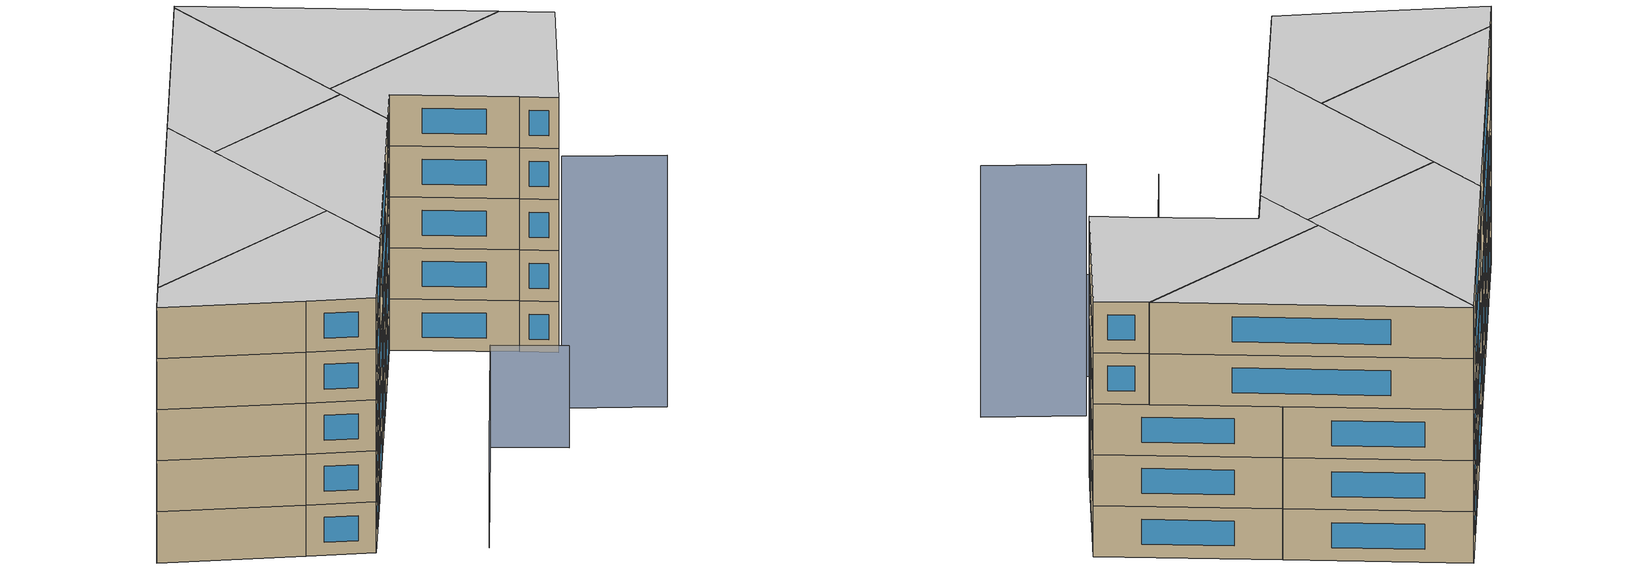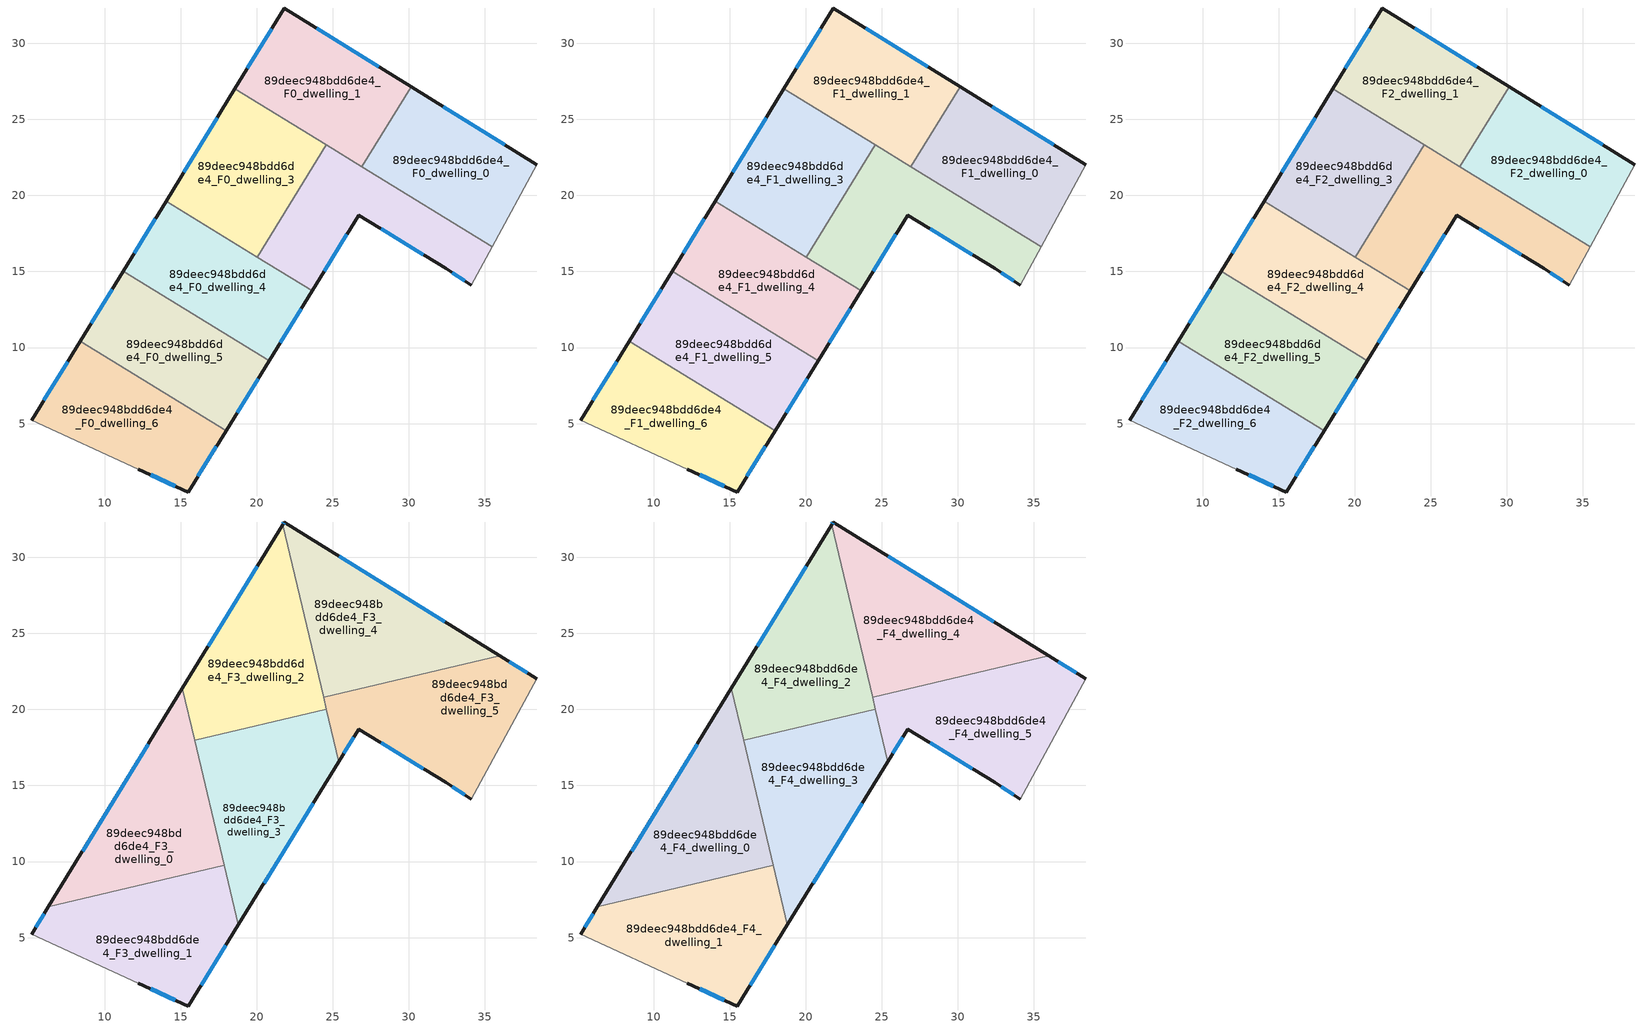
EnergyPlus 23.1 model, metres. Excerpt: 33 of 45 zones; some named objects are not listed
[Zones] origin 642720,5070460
89deec948bdd6de4_F0_dwelling_0
 floor ground (EU_floor_Construction): 38.43,22.01 35.49,16.62 26.92,21.88 30.15,27.15 z0
 wall outside (EU_wall_Construction): 38.43,22.01 30.15,27.15 z0:3
 wall to 89deec948bdd6de4_F0_dwelling_1 (EU_wall_Construction): 30.15,27.15 26.92,21.88 z0:3
 wall adiabatic (EU_wall_Construction): 35.49,16.62 38.43,22.01 z0:3
 wall to 89deec948bdd6de4_F0_dwelling_2 (EU_wall_Construction): 26.92,21.88 35.49,16.62 z0:3
 window (EU_Window_Construction): 36.31,23.32 32.27,25.84 z0.77:2.23
89deec948bdd6de4_F0_dwelling_1
 floor ground (EU_floor_Construction): 30.15,27.15 26.92,21.88 18.56,27 21.82,32.32 z0
 wall outside (EU_wall_Construction): 30.15,27.15 21.82,32.32 18.56,27 z0:3
 wall to 89deec948bdd6de4_F0_dwelling_3 (EU_wall_Construction): 18.56,27 24.57,23.32 z0:3
 wall to 89deec948bdd6de4_F0_dwelling_2 (EU_wall_Construction): 24.57,23.32 26.92,21.88 z0:3
 window (EU_Window_Construction): 28.02,28.47 23.95,31 / 20.98,30.96 19.39,28.36 z0.77:2.23
89deec948bdd6de4_F0_dwelling_2
 floor ground (EU_floor_Construction): 35.49,16.62 34.12,14.11 32.42,15.21 26.72,18.71 23.66,13.74 20.05,15.95 24.57,23.32 z0
 wall outside (EU_wall_Construction): 23.66,13.74 26.72,18.71 32.42,15.21 34.12,14.11 z0:3
 wall to 89deec948bdd6de4_F0_dwelling_3 (EU_wall_Construction): 24.57,23.32 20.05,15.95 z0:3
 wall adiabatic (EU_wall_Construction): 34.12,14.11 35.49,16.62 z0:3
 wall to 89deec948bdd6de4_F0_dwelling_4 (EU_wall_Construction): 20.05,15.95 23.66,13.74 z0:3
 window (EU_Window_Construction): 32.86,14.93 33.69,14.39 / 28.17,17.82 30.96,16.1 / 24.44,15.01 25.94,17.44 z0.77:2.23
89deec948bdd6de4_F0_dwelling_3
 floor ground (EU_floor_Construction): 24.57,23.32 20.05,15.95 14.04,19.63 18.56,27 z0
 wall outside (EU_wall_Construction): 18.56,27 14.04,19.63 z0:3
 wall to 89deec948bdd6de4_F0_dwelling_4 (EU_wall_Construction): 14.04,19.63 20.05,15.95 z0:3
 window (EU_Window_Construction): 17.4,25.12 15.19,21.52 z0.77:2.23
89deec948bdd6de4_F0_dwelling_4
 floor ground (EU_floor_Construction): 23.66,13.74 20.82,9.14 11.21,15.02 14.04,19.63 z0
 wall outside (EU_wall_Construction): 20.82,9.14 23.66,13.74 / 14.04,19.63 11.21,15.02 z0:3
 wall to 89deec948bdd6de4_F0_dwelling_5 (EU_wall_Construction): 11.21,15.02 20.82,9.14 z0:3
 window (EU_Window_Construction): 21.55,10.31 22.93,12.56 / 13.32,18.46 11.94,16.2 z0.77:2.23
89deec948bdd6de4_F0_dwelling_5
 floor ground (EU_floor_Construction): 20.82,9.14 17.98,4.53 8.39,10.41 11.21,15.02 z0
 wall outside (EU_wall_Construction): 17.98,4.53 20.82,9.14 / 11.21,15.02 8.39,10.41 z0:3
 wall to 89deec948bdd6de4_F0_dwelling_6 (EU_wall_Construction): 8.39,10.41 17.98,4.53 z0:3
 window (EU_Window_Construction): 18.71,5.71 20.1,7.96 / 10.49,13.85 9.11,11.59 z0.77:2.23
89deec948bdd6de4_F0_dwelling_6
 floor ground (EU_floor_Construction): 17.98,4.53 15.51,0.5 12.2,2 5.2,5.21 8.39,10.41 z0
 wall outside (EU_wall_Construction): 8.39,10.41 5.2,5.21 / 12.2,2 15.51,0.5 17.98,4.53 z0:3
 wall adiabatic (EU_wall_Construction): 5.2,5.21 12.2,2 z0:3
 window (EU_Window_Construction): 7.57,9.08 6.01,6.54 / 16.14,1.53 17.35,3.5 / 13.05,1.62 14.66,0.89 z0.77:2.23
89deec948bdd6de4_F1_dwelling_0
 floor to 89deec948bdd6de4_F0_dwelling_0 (EU_floor_Construction): 38.43,22.01 35.49,16.62 26.92,21.88 30.15,27.15 z3
 wall outside (EU_wall_Construction): 38.43,22.01 30.15,27.15 z3:6
 wall to 89deec948bdd6de4_F1_dwelling_1 (EU_wall_Construction): 30.15,27.15 26.92,21.88 z3:6
 wall adiabatic (EU_wall_Construction): 35.49,16.62 38.43,22.01 z3:6
 wall to 89deec948bdd6de4_F1_dwelling_2 (EU_wall_Construction): 26.92,21.88 35.49,16.62 z3:6
 window (EU_Window_Construction): 36.31,23.32 32.27,25.84 z3.77:5.23
89deec948bdd6de4_F1_dwelling_1
 floor to 89deec948bdd6de4_F0_dwelling_1 (EU_floor_Construction): 30.15,27.15 26.92,21.88 18.56,27 21.82,32.32 z3
 wall outside (EU_wall_Construction): 30.15,27.15 21.82,32.32 18.56,27 z3:6
 wall to 89deec948bdd6de4_F1_dwelling_3 (EU_wall_Construction): 18.56,27 24.57,23.32 z3:6
 wall to 89deec948bdd6de4_F1_dwelling_2 (EU_wall_Construction): 24.57,23.32 26.92,21.88 z3:6
 window (EU_Window_Construction): 28.02,28.47 23.95,31 / 20.98,30.96 19.39,28.36 z3.77:5.23
89deec948bdd6de4_F1_dwelling_2
 floor to 89deec948bdd6de4_F0_dwelling_2 (EU_floor_Construction): 35.49,16.62 34.12,14.11 32.42,15.21 26.72,18.71 23.66,13.74 20.05,15.95 24.57,23.32 z3
 wall outside (EU_wall_Construction): 23.66,13.74 26.72,18.71 32.42,15.21 34.12,14.11 z3:6
 wall to 89deec948bdd6de4_F1_dwelling_3 (EU_wall_Construction): 24.57,23.32 20.05,15.95 z3:6
 wall adiabatic (EU_wall_Construction): 34.12,14.11 35.49,16.62 z3:6
 wall to 89deec948bdd6de4_F1_dwelling_4 (EU_wall_Construction): 20.05,15.95 23.66,13.74 z3:6
 window (EU_Window_Construction): 32.86,14.93 33.69,14.39 / 28.17,17.82 30.96,16.1 / 24.44,15.01 25.94,17.44 z3.77:5.23
89deec948bdd6de4_F1_dwelling_3
 floor to 89deec948bdd6de4_F0_dwelling_3 (EU_floor_Construction): 24.57,23.32 20.05,15.95 14.04,19.63 18.56,27 z3
 wall outside (EU_wall_Construction): 18.56,27 14.04,19.63 z3:6
 wall to 89deec948bdd6de4_F1_dwelling_4 (EU_wall_Construction): 14.04,19.63 20.05,15.95 z3:6
 window (EU_Window_Construction): 17.4,25.12 15.19,21.52 z3.77:5.23
89deec948bdd6de4_F1_dwelling_4
 floor to 89deec948bdd6de4_F0_dwelling_4 (EU_floor_Construction): 23.66,13.74 20.82,9.14 11.21,15.02 14.04,19.63 z3
 wall outside (EU_wall_Construction): 20.82,9.14 23.66,13.74 / 14.04,19.63 11.21,15.02 z3:6
 wall to 89deec948bdd6de4_F1_dwelling_5 (EU_wall_Construction): 11.21,15.02 20.82,9.14 z3:6
 window (EU_Window_Construction): 21.55,10.31 22.93,12.56 / 13.32,18.46 11.94,16.2 z3.77:5.23
89deec948bdd6de4_F1_dwelling_5
 floor to 89deec948bdd6de4_F0_dwelling_5 (EU_floor_Construction): 20.82,9.14 17.98,4.53 8.39,10.41 11.21,15.02 z3
 wall outside (EU_wall_Construction): 17.98,4.53 20.82,9.14 / 11.21,15.02 8.39,10.41 z3:6
 wall to 89deec948bdd6de4_F1_dwelling_6 (EU_wall_Construction): 8.39,10.41 17.98,4.53 z3:6
 window (EU_Window_Construction): 18.71,5.71 20.1,7.96 / 10.49,13.85 9.11,11.59 z3.77:5.23
89deec948bdd6de4_F1_dwelling_6
 floor to 89deec948bdd6de4_F0_dwelling_6 (EU_floor_Construction): 17.98,4.53 15.51,0.5 12.2,2 5.2,5.21 8.39,10.41 z3
 wall outside (EU_wall_Construction): 8.39,10.41 5.2,5.21 / 12.2,2 15.51,0.5 17.98,4.53 z3:6
 wall adiabatic (EU_wall_Construction): 5.2,5.21 12.2,2 z3:6
 window (EU_Window_Construction): 7.57,9.08 6.01,6.54 / 16.14,1.53 17.35,3.5 / 13.05,1.62 14.66,0.89 z3.77:5.23
89deec948bdd6de4_F2_dwelling_0
 floor to 89deec948bdd6de4_F1_dwelling_0 (EU_floor_Construction): 38.43,22.01 35.49,16.62 26.92,21.88 30.15,27.15 z6
 wall outside (EU_wall_Construction): 38.43,22.01 30.15,27.15 z6:9
 wall to 89deec948bdd6de4_F2_dwelling_1 (EU_wall_Construction): 30.15,27.15 26.92,21.88 z6:9
 wall adiabatic (EU_wall_Construction): 35.49,16.62 38.43,22.01 z6:9
 wall to 89deec948bdd6de4_F2_dwelling_2 (EU_wall_Construction): 26.92,21.88 35.49,16.62 z6:9
 window (EU_Window_Construction): 36.31,23.32 32.27,25.84 z6.77:8.23
 ceiling adiabatic (EU_roof_Construction): 35.49,16.62 38.43,22.01 30.15,27.15 26.92,21.88 z9
89deec948bdd6de4_F2_dwelling_1
 floor to 89deec948bdd6de4_F1_dwelling_1 (EU_floor_Construction): 30.15,27.15 26.92,21.88 18.56,27 21.82,32.32 z6
 wall outside (EU_wall_Construction): 30.15,27.15 21.82,32.32 18.56,27 z6:9
 wall to 89deec948bdd6de4_F2_dwelling_3 (EU_wall_Construction): 18.56,27 24.57,23.32 z6:9
 wall to 89deec948bdd6de4_F2_dwelling_2 (EU_wall_Construction): 24.57,23.32 26.92,21.88 z6:9
 window (EU_Window_Construction): 28.02,28.47 23.95,31 / 20.98,30.96 19.39,28.36 z6.77:8.23
89deec948bdd6de4_F2_dwelling_2
 floor to 89deec948bdd6de4_F1_dwelling_2 (EU_floor_Construction): 35.49,16.62 34.12,14.11 32.42,15.21 26.72,18.71 23.66,13.74 20.05,15.95 24.57,23.32 z6
 wall outside (EU_wall_Construction): 23.66,13.74 26.72,18.71 32.42,15.21 34.12,14.11 z6:9
 wall to 89deec948bdd6de4_F2_dwelling_3 (EU_wall_Construction): 24.57,23.32 20.05,15.95 z6:9
 wall adiabatic (EU_wall_Construction): 34.12,14.11 35.49,16.62 z6:9
 wall to 89deec948bdd6de4_F2_dwelling_4 (EU_wall_Construction): 20.05,15.95 23.66,13.74 z6:9
 window (EU_Window_Construction): 32.86,14.93 33.69,14.39 / 28.17,17.82 30.96,16.1 / 24.44,15.01 25.94,17.44 z6.77:8.23
89deec948bdd6de4_F2_dwelling_3
 floor to 89deec948bdd6de4_F1_dwelling_3 (EU_floor_Construction): 24.57,23.32 20.05,15.95 14.04,19.63 18.56,27 z6
 wall outside (EU_wall_Construction): 18.56,27 14.04,19.63 z6:9
 wall to 89deec948bdd6de4_F2_dwelling_4 (EU_wall_Construction): 14.04,19.63 20.05,15.95 z6:9
 window (EU_Window_Construction): 17.4,25.12 15.19,21.52 z6.77:8.23
89deec948bdd6de4_F2_dwelling_4
 floor to 89deec948bdd6de4_F1_dwelling_4 (EU_floor_Construction): 23.66,13.74 20.82,9.14 11.21,15.02 14.04,19.63 z6
 wall outside (EU_wall_Construction): 20.82,9.14 23.66,13.74 / 14.04,19.63 11.21,15.02 z6:9
 wall to 89deec948bdd6de4_F2_dwelling_5 (EU_wall_Construction): 11.21,15.02 20.82,9.14 z6:9
 window (EU_Window_Construction): 21.55,10.31 22.93,12.56 / 13.32,18.46 11.94,16.2 z6.77:8.23
89deec948bdd6de4_F2_dwelling_5
 floor to 89deec948bdd6de4_F1_dwelling_5 (EU_floor_Construction): 20.82,9.14 17.98,4.53 8.39,10.41 11.21,15.02 z6
 wall outside (EU_wall_Construction): 17.98,4.53 20.82,9.14 / 11.21,15.02 8.39,10.41 z6:9
 wall to 89deec948bdd6de4_F2_dwelling_6 (EU_wall_Construction): 8.39,10.41 17.98,4.53 z6:9
 window (EU_Window_Construction): 18.71,5.71 20.1,7.96 / 10.49,13.85 9.11,11.59 z6.77:8.23
89deec948bdd6de4_F2_dwelling_6
 floor to 89deec948bdd6de4_F1_dwelling_6 (EU_floor_Construction): 17.98,4.53 15.51,0.5 12.2,2 5.2,5.21 8.39,10.41 z6
 wall outside (EU_wall_Construction): 8.39,10.41 5.2,5.21 / 12.2,2 15.51,0.5 17.98,4.53 z6:9
 wall adiabatic (EU_wall_Construction): 5.2,5.21 12.2,2 z6:9
 window (EU_Window_Construction): 7.57,9.08 6.01,6.54 / 16.14,1.53 17.35,3.5 / 13.05,1.62 14.66,0.89 z6.77:8.23
89deec948bdd6de4_F3_dwelling_0
 floor to 89deec948bdd6de4_F2_dwelling_5 (EU_floor_Construction): 17.54,11.14 17.87,9.75 11.8,8.32 8.39,10.41 11.21,15.02 z9
 floor to 89deec948bdd6de4_F2_dwelling_6 (EU_floor_Construction): 11.8,8.32 6.31,7.02 8.39,10.41 z9
 floor to 89deec948bdd6de4_F2_dwelling_4 (EU_floor_Construction): 15.79,18.56 17.54,11.14 11.21,15.02 14.04,19.63 z9
 floor to 89deec948bdd6de4_F2_dwelling_3 (EU_floor_Construction): 15.12,21.4 15.79,18.56 14.04,19.63 z9
 wall outside (EU_wall_Construction): 15.12,21.4 6.31,7.02 z9:12
 wall to 89deec948bdd6de4_F3_dwelling_1 (EU_wall_Construction): 6.31,7.02 17.87,9.75 z9:12
 wall to 89deec948bdd6de4_F3_dwelling_3 (EU_wall_Construction): 17.87,9.75 15.93,17.97 z9:12
 wall to 89deec948bdd6de4_F3_dwelling_2 (EU_wall_Construction): 15.93,17.97 15.12,21.4 z9:12
 window (EU_Window_Construction): 12.87,17.72 8.56,10.69 z9.77:11.23
89deec948bdd6de4_F3_dwelling_1
 floor to 89deec948bdd6de4_F2_dwelling_6 (EU_floor_Construction): 17.98,4.53 15.51,0.5 12.2,2 5.2,5.21 6.31,7.02 11.8,8.32 z9
 floor to 89deec948bdd6de4_F2_dwelling_5 (EU_floor_Construction): 17.87,9.75 18.8,5.85 17.98,4.53 11.8,8.32 z9
 wall outside (EU_wall_Construction): 12.2,2 15.51,0.5 18.8,5.85 / 6.31,7.02 5.2,5.21 z9:12
 wall adiabatic (EU_wall_Construction): 5.2,5.21 12.2,2 z9:12
 wall to 89deec948bdd6de4_F3_dwelling_3 (EU_wall_Construction): 18.8,5.85 17.87,9.75 z9:12
 window (EU_Window_Construction): 16.35,1.87 17.96,4.48 / 13.05,1.62 14.66,0.89 / 6.02,6.56 5.48,5.67 z9.77:11.23
89deec948bdd6de4_F3_dwelling_2
 floor to 89deec948bdd6de4_F2_dwelling_3 (EU_floor_Construction): 23.67,23.87 24.01,22.41 22.2,19.45 16.53,18.11 15.79,18.56 15.12,21.4 18.56,27 z9
 floor to 89deec948bdd6de4_F2_dwelling_1 (EU_floor_Construction): 21.71,32.15 23.67,23.87 18.56,27 z9
 floor to 89deec948bdd6de4_F2_dwelling_2 (EU_floor_Construction): 24.01,22.41 24.58,20.01 22.2,19.45 z9
 floor to 89deec948bdd6de4_F2_dwelling_4 (EU_floor_Construction): 16.53,18.11 15.93,17.97 15.79,18.56 z9
 wall outside (EU_wall_Construction): 21.71,32.15 15.12,21.4 z9:12
 wall to 89deec948bdd6de4_F3_dwelling_3 (EU_wall_Construction): 15.93,17.97 24.58,20.01 z9:12
 wall to 89deec948bdd6de4_F3_dwelling_4 (EU_wall_Construction): 24.4,20.8 21.71,32.15 z9:12
 wall to 89deec948bdd6de4_F3_dwelling_5 (EU_wall_Construction): 24.58,20.01 24.4,20.8 z9:12
 window (EU_Window_Construction): 20.03,29.4 16.81,24.14 z9.77:11.23
89deec948bdd6de4_F3_dwelling_3
 floor to 89deec948bdd6de4_F2_dwelling_2 (EU_floor_Construction): 24.58,20.01 25.4,16.57 23.66,13.74 20.05,15.95 22.2,19.45 z9
 floor to 89deec948bdd6de4_F2_dwelling_4 (EU_floor_Construction): 23.66,13.74 20.82,9.14 17.54,11.14 15.93,17.97 16.53,18.11 z9
 floor to 89deec948bdd6de4_F2_dwelling_3 (EU_floor_Construction): 22.2,19.45 20.05,15.95 16.53,18.11 z9
 floor to 89deec948bdd6de4_F2_dwelling_5 (EU_floor_Construction): 20.82,9.14 18.8,5.85 17.54,11.14 z9
 wall outside (EU_wall_Construction): 18.8,5.85 25.4,16.57 z9:12
 wall to 89deec948bdd6de4_F3_dwelling_5 (EU_wall_Construction): 25.4,16.57 24.58,20.01 z9:12
 window (EU_Window_Construction): 20.48,8.59 23.71,13.83 z9.77:11.23
89deec948bdd6de4_F3_dwelling_4
 floor to 89deec948bdd6de4_F2_dwelling_1 (EU_floor_Construction): 30.15,27.15 26.92,21.88 23.67,23.87 21.71,32.15 21.82,32.32 z9
 floor to 89deec948bdd6de4_F2_dwelling_2 (EU_floor_Construction): 27.49,21.53 24.4,20.8 24.01,22.42 24.57,23.32 z9
 floor to 89deec948bdd6de4_F2_dwelling_3 (EU_floor_Construction): 24.57,23.32 24.01,22.42 23.67,23.87 z9
 floor adiabatic (EU_floor_Construction): 35.98,23.53 27.49,21.53 26.92,21.88 30.15,27.15 z9
 wall outside (EU_wall_Construction): 35.98,23.53 21.82,32.32 21.71,32.15 z9:12
 wall to 89deec948bdd6de4_F3_dwelling_5 (EU_wall_Construction): 24.4,20.8 35.98,23.53 z9:12
 window (EU_Window_Construction): 21.79,32.28 21.74,32.2 / 32.36,25.78 25.43,30.08 z9.77:11.23
89deec948bdd6de4_F3_dwelling_5
 floor to 89deec948bdd6de4_F2_dwelling_2 (EU_floor_Construction): 35.49,16.62 34.12,14.11 32.42,15.21 26.72,18.71 25.4,16.57 24.4,20.8 27.49,21.53 z9
 floor adiabatic (EU_floor_Construction): 38.43,22.01 35.49,16.62 27.49,21.53 35.98,23.53 z9
 wall outside (EU_wall_Construction): 25.4,16.57 26.72,18.71 32.42,15.21 34.12,14.11 / 38.43,22.01 35.98,23.53 z9:12
 wall adiabatic (EU_wall_Construction): 34.12,14.11 38.43,22.01 z9:12
 window (EU_Window_Construction): 25.73,17.11 26.38,18.16 / 37.8,22.4 36.6,23.15 / 32.86,14.93 33.69,14.39 / 28.17,17.82 30.96,16.1 z9.77:11.23
89deec948bdd6de4_F4_dwelling_0
 floor to 89deec948bdd6de4_F3_dwelling_0 (EU_floor_Construction): 15.12,21.4 17.87,9.75 6.31,7.02 z12
 wall outside (EU_wall_Construction): 15.12,21.4 6.31,7.02 z12:15
 wall to 89deec948bdd6de4_F4_dwelling_1 (EU_wall_Construction): 6.31,7.02 17.87,9.75 z12:15
 wall to 89deec948bdd6de4_F4_dwelling_3 (EU_wall_Construction): 17.87,9.75 15.93,17.97 z12:15
 wall to 89deec948bdd6de4_F4_dwelling_2 (EU_wall_Construction): 15.93,17.97 15.12,21.4 z12:15
 window (EU_Window_Construction): 12.87,17.72 8.56,10.69 z12.77:14.23
 ceiling to 89deec948bdd6de4_F5_dwelling_0 (EU_floor_Construction): 17.87,9.75 15.12,21.4 6.31,7.02 z15
89deec948bdd6de4_F4_dwelling_1
 floor to 89deec948bdd6de4_F3_dwelling_1 (EU_floor_Construction): 17.87,9.75 18.8,5.85 15.51,0.5 12.2,2 5.2,5.21 6.31,7.02 z12
 wall outside (EU_wall_Construction): 12.2,2 15.51,0.5 18.8,5.85 / 6.31,7.02 5.2,5.21 z12:15
 wall adiabatic (EU_wall_Construction): 5.2,5.21 12.2,2 z12:15
 wall to 89deec948bdd6de4_F4_dwelling_3 (EU_wall_Construction): 18.8,5.85 17.87,9.75 z12:15
 window (EU_Window_Construction): 16.35,1.87 17.96,4.48 / 13.05,1.62 14.66,0.89 / 6.02,6.56 5.48,5.67 z12.77:14.23
 ceiling to 89deec948bdd6de4_F5_dwelling_1 (EU_floor_Construction): 15.51,0.5 18.8,5.85 17.87,9.75 6.31,7.02 5.2,5.21 12.2,2 z15
89deec948bdd6de4_F4_dwelling_2
 floor to 89deec948bdd6de4_F3_dwelling_2 (EU_floor_Construction): 21.71,32.15 24.58,20.01 15.93,17.97 15.12,21.4 z12
 wall outside (EU_wall_Construction): 21.71,32.15 15.12,21.4 z12:15
 wall to 89deec948bdd6de4_F4_dwelling_3 (EU_wall_Construction): 15.93,17.97 24.58,20.01 z12:15
 wall to 89deec948bdd6de4_F4_dwelling_4 (EU_wall_Construction): 24.4,20.8 21.71,32.15 z12:15
 wall to 89deec948bdd6de4_F4_dwelling_5 (EU_wall_Construction): 24.58,20.01 24.4,20.8 z12:15
 window (EU_Window_Construction): 20.03,29.4 16.81,24.14 z12.77:14.23
 ceiling to 89deec948bdd6de4_F5_dwelling_2 (EU_floor_Construction): 24.58,20.01 21.71,32.15 15.12,21.4 15.93,17.97 z15
89deec948bdd6de4_F4_dwelling_3
 floor to 89deec948bdd6de4_F3_dwelling_3 (EU_floor_Construction): 24.58,20.01 25.4,16.57 18.8,5.85 15.93,17.97 z12
 wall outside (EU_wall_Construction): 18.8,5.85 25.4,16.57 z12:15
 wall to 89deec948bdd6de4_F4_dwelling_5 (EU_wall_Construction): 25.4,16.57 24.58,20.01 z12:15
 window (EU_Window_Construction): 20.48,8.59 23.71,13.83 z12.77:14.23
 ceiling to 89deec948bdd6de4_F5_dwelling_3 (EU_floor_Construction): 18.8,5.85 25.4,16.57 24.58,20.01 15.93,17.97 z15
89deec948bdd6de4_F4_dwelling_4
 floor to 89deec948bdd6de4_F3_dwelling_4 (EU_floor_Construction): 35.98,23.53 24.4,20.8 21.71,32.15 21.82,32.32 z12
 wall outside (EU_wall_Construction): 35.98,23.53 21.82,32.32 21.71,32.15 z12:15
 wall to 89deec948bdd6de4_F4_dwelling_5 (EU_wall_Construction): 24.4,20.8 35.98,23.53 z12:15
 window (EU_Window_Construction): 21.79,32.28 21.74,32.2 / 32.36,25.78 25.43,30.08 z12.77:14.23
 ceiling to 89deec948bdd6de4_F5_dwelling_4 (EU_floor_Construction): 35.98,23.53 21.82,32.32 21.71,32.15 24.4,20.8 z15
89deec948bdd6de4_F4_dwelling_5
 floor to 89deec948bdd6de4_F3_dwelling_5 (EU_floor_Construction): 38.43,22.01 34.12,14.11 32.42,15.21 26.72,18.71 25.4,16.57 24.4,20.8 35.98,23.53 z12
 wall outside (EU_wall_Construction): 25.4,16.57 26.72,18.71 32.42,15.21 34.12,14.11 / 38.43,22.01 35.98,23.53 z12:15
 wall adiabatic (EU_wall_Construction): 34.12,14.11 38.43,22.01 z12:15
 window (EU_Window_Construction): 25.73,17.11 26.38,18.16 / 37.8,22.4 36.6,23.15 / 32.86,14.93 33.69,14.39 / 28.17,17.82 30.96,16.1 z12.77:14.23
 ceiling to 89deec948bdd6de4_F5_dwelling_5 (EU_floor_Construction): 34.12,14.11 38.43,22.01 35.98,23.53 24.4,20.8 25.4,16.57 26.72,18.71 32.42,15.21 z15
shading: 20.81,-1.9 26.11,7.22 / 26.11,7.22 29.61,5.19 z0:6; 31.36,8.99 36.12,6.4 z0:14.8
[Building]
EU S2 Campaign: North Axis=0; Terrain=City; Solar Distribution=FullExterior
[Site:Location]
Lyon-Bron: Latitude=45.75; Longitude=5; Time Zone=1; Elevation=198
[SizingPeriod:WeatherFileDays]
AnnualSizingPeriod: Begin Month=1; Begin Day of Month=1; End Month=12; End Day of Month=31; Day of Week for Start Day=Monday; Use Weather File Daylight Saving Period=No; Use Weather File Rain and Snow Indicators=No
[MATERIAL]
EU_InternalMass_Material: Roughness=MediumRough; Thickness=0.1; Conductivity=1; Density=1800; Specific Heat=900; Thermal Absorptance=0.9; Solar Absorptance=0.7; Visible Absorptance=0.7
[MATERIAL:NOMASS] Roughness=MediumRough; Thermal Absorptance=0.9; Solar Absorptance=0.7; Visible Absorptance=0.7
Name | Thermal Resistance
EU_wall_NoMass | 0.370959
EU_roof_NoMass | 0.369943
EU_floor_NoMass | 0.443696
[WINDOWMATERIAL:SIMPLEGLAZINGSYSTEM]
EU_Window_SimpleGlazing: UFactor=2.34218; Solar Heat Gain Coefficient=0.76; Visible Transmittance=0.76
[CONSTRUCTION]
EU_wall_Construction: EU_wall_NoMass
EU_roof_Construction: EU_roof_NoMass
EU_floor_Construction: EU_floor_NoMass
EU_Window_Construction: EU_Window_SimpleGlazing
EU_InternalMass_Construction: EU_InternalMass_Material
[ZONE] Type=1; Multiplier=1; Ceiling Height=autocalculate; Floor Area=autocalculate; Part of Total Floor Area=Yes
Name | Volume
89deec948bdd6de4_F0_dwelling_0; 89deec948bdd6de4_F1_dwelling_0; 89deec948bdd6de4_F2_dwelling_0 | 182.848
89deec948bdd6de4_F3_dwelling_0; 89deec948bdd6de4_F4_dwelling_0 | 213.31
89deec948bdd6de4_F0_dwelling_1; 89deec948bdd6de4_F1_dwelling_1; 89deec948bdd6de4_F2_dwelling_1 | 182.84
89deec948bdd6de4_F3_dwelling_1; 89deec948bdd6de4_F4_dwelling_1 | 213.277
89deec948bdd6de4_F0_dwelling_2; 89deec948bdd6de4_F1_dwelling_2; 89deec948bdd6de4_F2_dwelling_2 | 182.8125
89deec948bdd6de4_F3_dwelling_2; 89deec948bdd6de4_F4_dwelling_2 | 213.283
89deec948bdd6de4_F0_dwelling_3; 89deec948bdd6de4_F1_dwelling_3; 89deec948bdd6de4_F2_dwelling_3 | 182.796
89deec948bdd6de4_F3_dwelling_3; 89deec948bdd6de4_F4_dwelling_3 | 213.282
89deec948bdd6de4_F0_dwelling_4; 89deec948bdd6de4_F1_dwelling_4; 89deec948bdd6de4_F2_dwelling_4 | 182.82
89deec948bdd6de4_F3_dwelling_4; 89deec948bdd6de4_F4_dwelling_4 | 213.267
89deec948bdd6de4_F0_dwelling_5; 89deec948bdd6de4_F1_dwelling_5; 89deec948bdd6de4_F2_dwelling_5 | 182.826
89deec948bdd6de4_F3_dwelling_5; 89deec948bdd6de4_F4_dwelling_5 | 213.292
89deec948bdd6de4_F0_dwelling_6; 89deec948bdd6de4_F1_dwelling_6; 89deec948bdd6de4_F2_dwelling_6 | 182.809
[INTERNALMASS] Construction=EU_InternalMass_Construction
Name | Zone or ZoneList | Surface Area
89deec948bdd6de4_F0_dwelling_0_EU_InternalMass | 89deec948bdd6de4_F0_dwelling_0 | 60.9493
89deec948bdd6de4_F0_dwelling_1_EU_InternalMass | 89deec948bdd6de4_F0_dwelling_1 | 60.9452
89deec948bdd6de4_F0_dwelling_2_EU_InternalMass | 89deec948bdd6de4_F0_dwelling_2 | 60.9356
89deec948bdd6de4_F0_dwelling_3_EU_InternalMass | 89deec948bdd6de4_F0_dwelling_3 | 60.9302
89deec948bdd6de4_F0_dwelling_4_EU_InternalMass | 89deec948bdd6de4_F0_dwelling_4 | 60.9398
89deec948bdd6de4_F0_dwelling_5_EU_InternalMass | 89deec948bdd6de4_F0_dwelling_5 | 60.9418
89deec948bdd6de4_F0_dwelling_6_EU_InternalMass | 89deec948bdd6de4_F0_dwelling_6 | 60.9366
89deec948bdd6de4_F1_dwelling_0_EU_InternalMass | 89deec948bdd6de4_F1_dwelling_0 | 60.9493
89deec948bdd6de4_F1_dwelling_1_EU_InternalMass | 89deec948bdd6de4_F1_dwelling_1 | 60.9452
89deec948bdd6de4_F1_dwelling_2_EU_InternalMass | 89deec948bdd6de4_F1_dwelling_2 | 60.9356
89deec948bdd6de4_F1_dwelling_3_EU_InternalMass | 89deec948bdd6de4_F1_dwelling_3 | 60.9302
89deec948bdd6de4_F1_dwelling_4_EU_InternalMass | 89deec948bdd6de4_F1_dwelling_4 | 60.9398
89deec948bdd6de4_F1_dwelling_5_EU_InternalMass | 89deec948bdd6de4_F1_dwelling_5 | 60.9418
89deec948bdd6de4_F1_dwelling_6_EU_InternalMass | 89deec948bdd6de4_F1_dwelling_6 | 60.9366
89deec948bdd6de4_F2_dwelling_0_EU_InternalMass | 89deec948bdd6de4_F2_dwelling_0 | 60.9493
89deec948bdd6de4_F2_dwelling_1_EU_InternalMass | 89deec948bdd6de4_F2_dwelling_1 | 60.9452
89deec948bdd6de4_F2_dwelling_2_EU_InternalMass | 89deec948bdd6de4_F2_dwelling_2 | 60.9356
89deec948bdd6de4_F2_dwelling_3_EU_InternalMass | 89deec948bdd6de4_F2_dwelling_3 | 60.9302
89deec948bdd6de4_F2_dwelling_4_EU_InternalMass | 89deec948bdd6de4_F2_dwelling_4 | 60.9398
89deec948bdd6de4_F2_dwelling_5_EU_InternalMass | 89deec948bdd6de4_F2_dwelling_5 | 60.9418
89deec948bdd6de4_F2_dwelling_6_EU_InternalMass | 89deec948bdd6de4_F2_dwelling_6 | 60.9366
89deec948bdd6de4_F3_dwelling_0_EU_InternalMass | 89deec948bdd6de4_F3_dwelling_0 | 71.1036
89deec948bdd6de4_F3_dwelling_1_EU_InternalMass | 89deec948bdd6de4_F3_dwelling_1 | 71.092
89deec948bdd6de4_F3_dwelling_2_EU_InternalMass | 89deec948bdd6de4_F3_dwelling_2 | 71.1
89deec948bdd6de4_F3_dwelling_3_EU_InternalMass | 89deec948bdd6de4_F3_dwelling_3 | 71.094
89deec948bdd6de4_F3_dwelling_4_EU_InternalMass | 89deec948bdd6de4_F3_dwelling_4 | 71.0891
89deec948bdd6de4_F3_dwelling_5_EU_InternalMass | 89deec948bdd6de4_F3_dwelling_5 | 71.0979
89deec948bdd6de4_F4_dwelling_0_EU_InternalMass | 89deec948bdd6de4_F4_dwelling_0 | 71.1036
89deec948bdd6de4_F4_dwelling_1_EU_InternalMass | 89deec948bdd6de4_F4_dwelling_1 | 71.092
89deec948bdd6de4_F4_dwelling_2_EU_InternalMass | 89deec948bdd6de4_F4_dwelling_2 | 71.1
89deec948bdd6de4_F4_dwelling_3_EU_InternalMass | 89deec948bdd6de4_F4_dwelling_3 | 71.094
89deec948bdd6de4_F4_dwelling_4_EU_InternalMass | 89deec948bdd6de4_F4_dwelling_4 | 71.0891
89deec948bdd6de4_F4_dwelling_5_EU_InternalMass | 89deec948bdd6de4_F4_dwelling_5 | 71.0979
[OTHEREQUIPMENT] Fuel Type=Electricity; Design Level Calculation Method=Watts/Area; Power per Zone Floor Area=1; Fraction Latent=0; Fraction Radiant=0; Fraction Lost=0; Carbon Dioxide Generation Rate=0; EndUse Subcategory=EU_Step8_InternalGains
Name | Zone or ZoneList or Space or SpaceList | Schedule
EU_Step8_InternalGain_89deec948bdd6de4_F0_dwelling_0_f000 | 89deec948bdd6de4_F0_dwelling_0 | EU_Step8_GainSchedule_89deec948bdd6de4_F0_dwelling_0_f000
EU_Step8_InternalGain_89deec948bdd6de4_F0_dwelling_1_f000 | 89deec948bdd6de4_F0_dwelling_1 | EU_Step8_GainSchedule_89deec948bdd6de4_F0_dwelling_1_f000
EU_Step8_InternalGain_89deec948bdd6de4_F0_dwelling_2_f000 | 89deec948bdd6de4_F0_dwelling_2 | EU_Step8_GainSchedule_89deec948bdd6de4_F0_dwelling_2_f000
EU_Step8_InternalGain_89deec948bdd6de4_F0_dwelling_3_f000 | 89deec948bdd6de4_F0_dwelling_3 | EU_Step8_GainSchedule_89deec948bdd6de4_F0_dwelling_3_f000
EU_Step8_InternalGain_89deec948bdd6de4_F0_dwelling_4_f000 | 89deec948bdd6de4_F0_dwelling_4 | EU_Step8_GainSchedule_89deec948bdd6de4_F0_dwelling_4_f000
EU_Step8_InternalGain_89deec948bdd6de4_F0_dwelling_5_f000 | 89deec948bdd6de4_F0_dwelling_5 | EU_Step8_GainSchedule_89deec948bdd6de4_F0_dwelling_5_f000
EU_Step8_InternalGain_89deec948bdd6de4_F0_dwelling_6_f000 | 89deec948bdd6de4_F0_dwelling_6 | EU_Step8_GainSchedule_89deec948bdd6de4_F0_dwelling_6_f000
EU_Step8_InternalGain_89deec948bdd6de4_F1_dwelling_0_f000 | 89deec948bdd6de4_F1_dwelling_0 | EU_Step8_GainSchedule_89deec948bdd6de4_F1_dwelling_0_f000
EU_Step8_InternalGain_89deec948bdd6de4_F1_dwelling_1_f000 | 89deec948bdd6de4_F1_dwelling_1 | EU_Step8_GainSchedule_89deec948bdd6de4_F1_dwelling_1_f000
EU_Step8_InternalGain_89deec948bdd6de4_F1_dwelling_2_f000 | 89deec948bdd6de4_F1_dwelling_2 | EU_Step8_GainSchedule_89deec948bdd6de4_F1_dwelling_2_f000
EU_Step8_InternalGain_89deec948bdd6de4_F1_dwelling_3_f000 | 89deec948bdd6de4_F1_dwelling_3 | EU_Step8_GainSchedule_89deec948bdd6de4_F1_dwelling_3_f000
EU_Step8_InternalGain_89deec948bdd6de4_F1_dwelling_4_f000 | 89deec948bdd6de4_F1_dwelling_4 | EU_Step8_GainSchedule_89deec948bdd6de4_F1_dwelling_4_f000
EU_Step8_InternalGain_89deec948bdd6de4_F1_dwelling_5_f000 | 89deec948bdd6de4_F1_dwelling_5 | EU_Step8_GainSchedule_89deec948bdd6de4_F1_dwelling_5_f000
EU_Step8_InternalGain_89deec948bdd6de4_F1_dwelling_6_f000 | 89deec948bdd6de4_F1_dwelling_6 | EU_Step8_GainSchedule_89deec948bdd6de4_F1_dwelling_6_f000
EU_Step8_InternalGain_89deec948bdd6de4_F2_dwelling_0_f000 | 89deec948bdd6de4_F2_dwelling_0 | EU_Step8_GainSchedule_89deec948bdd6de4_F2_dwelling_0_f000
EU_Step8_InternalGain_89deec948bdd6de4_F2_dwelling_1_f000 | 89deec948bdd6de4_F2_dwelling_1 | EU_Step8_GainSchedule_89deec948bdd6de4_F2_dwelling_1_f000
EU_Step8_InternalGain_89deec948bdd6de4_F2_dwelling_2_f000 | 89deec948bdd6de4_F2_dwelling_2 | EU_Step8_GainSchedule_89deec948bdd6de4_F2_dwelling_2_f000
EU_Step8_InternalGain_89deec948bdd6de4_F2_dwelling_3_f000 | 89deec948bdd6de4_F2_dwelling_3 | EU_Step8_GainSchedule_89deec948bdd6de4_F2_dwelling_3_f000
EU_Step8_InternalGain_89deec948bdd6de4_F2_dwelling_4_f000 | 89deec948bdd6de4_F2_dwelling_4 | EU_Step8_GainSchedule_89deec948bdd6de4_F2_dwelling_4_f000
EU_Step8_InternalGain_89deec948bdd6de4_F2_dwelling_5_f000 | 89deec948bdd6de4_F2_dwelling_5 | EU_Step8_GainSchedule_89deec948bdd6de4_F2_dwelling_5_f000
EU_Step8_InternalGain_89deec948bdd6de4_F2_dwelling_6_f000 | 89deec948bdd6de4_F2_dwelling_6 | EU_Step8_GainSchedule_89deec948bdd6de4_F2_dwelling_6_f000
EU_Step8_InternalGain_89deec948bdd6de4_F3_dwelling_0_f000 | 89deec948bdd6de4_F3_dwelling_0 | EU_Step8_GainSchedule_89deec948bdd6de4_F3_dwelling_0_f000
EU_Step8_InternalGain_89deec948bdd6de4_F3_dwelling_1_f000 | 89deec948bdd6de4_F3_dwelling_1 | EU_Step8_GainSchedule_89deec948bdd6de4_F3_dwelling_1_f000
EU_Step8_InternalGain_89deec948bdd6de4_F3_dwelling_2_f000 | 89deec948bdd6de4_F3_dwelling_2 | EU_Step8_GainSchedule_89deec948bdd6de4_F3_dwelling_2_f000
EU_Step8_InternalGain_89deec948bdd6de4_F3_dwelling_3_f000 | 89deec948bdd6de4_F3_dwelling_3 | EU_Step8_GainSchedule_89deec948bdd6de4_F3_dwelling_3_f000
EU_Step8_InternalGain_89deec948bdd6de4_F3_dwelling_4_f000 | 89deec948bdd6de4_F3_dwelling_4 | EU_Step8_GainSchedule_89deec948bdd6de4_F3_dwelling_4_f000
EU_Step8_InternalGain_89deec948bdd6de4_F3_dwelling_5_f000 | 89deec948bdd6de4_F3_dwelling_5 | EU_Step8_GainSchedule_89deec948bdd6de4_F3_dwelling_5_f000
EU_Step8_InternalGain_89deec948bdd6de4_F4_dwelling_0_f000 | 89deec948bdd6de4_F4_dwelling_0 | EU_Step8_GainSchedule_89deec948bdd6de4_F4_dwelling_0_f000
EU_Step8_InternalGain_89deec948bdd6de4_F4_dwelling_1_f000 | 89deec948bdd6de4_F4_dwelling_1 | EU_Step8_GainSchedule_89deec948bdd6de4_F4_dwelling_1_f000
EU_Step8_InternalGain_89deec948bdd6de4_F4_dwelling_2_f000 | 89deec948bdd6de4_F4_dwelling_2 | EU_Step8_GainSchedule_89deec948bdd6de4_F4_dwelling_2_f000
EU_Step8_InternalGain_89deec948bdd6de4_F4_dwelling_3_f000 | 89deec948bdd6de4_F4_dwelling_3 | EU_Step8_GainSchedule_89deec948bdd6de4_F4_dwelling_3_f000
EU_Step8_InternalGain_89deec948bdd6de4_F4_dwelling_4_f000 | 89deec948bdd6de4_F4_dwelling_4 | EU_Step8_GainSchedule_89deec948bdd6de4_F4_dwelling_4_f000
EU_Step8_InternalGain_89deec948bdd6de4_F4_dwelling_5_f000 | 89deec948bdd6de4_F4_dwelling_5 | EU_Step8_GainSchedule_89deec948bdd6de4_F4_dwelling_5_f000
[ZONEVENTILATION:DESIGNFLOWRATE] Schedule=EU_AlwaysOn; Design Flow Rate Calculation Method=AirChanges/Hour; Air Changes per Hour=0.44192; Ventilation Type=Natural; Fan Pressure Rise=0; Fan Total Efficiency=1; Constant Term Coefficient=1; Temperature Term Coefficient=0; Velocity Term Coefficient=0; Velocity Squared Term Coefficient=0; Minimum Indoor Temperature=-100; Maximum Indoor Temperature=100; Delta Temperature=-100; Minimum Outdoor Temperature=-100; Maximum Outdoor Temperature=100; Maximum Wind Speed=40
Name | Zone or ZoneList or Space or SpaceList
EU_ConstantAir_89deec948bdd6de4_F0_dwelling_0 | 89deec948bdd6de4_F0_dwelling_0
EU_ConstantAir_89deec948bdd6de4_F0_dwelling_1 | 89deec948bdd6de4_F0_dwelling_1
EU_ConstantAir_89deec948bdd6de4_F0_dwelling_2 | 89deec948bdd6de4_F0_dwelling_2
EU_ConstantAir_89deec948bdd6de4_F0_dwelling_3 | 89deec948bdd6de4_F0_dwelling_3
EU_ConstantAir_89deec948bdd6de4_F0_dwelling_4 | 89deec948bdd6de4_F0_dwelling_4
EU_ConstantAir_89deec948bdd6de4_F0_dwelling_5 | 89deec948bdd6de4_F0_dwelling_5
EU_ConstantAir_89deec948bdd6de4_F0_dwelling_6 | 89deec948bdd6de4_F0_dwelling_6
EU_ConstantAir_89deec948bdd6de4_F1_dwelling_0 | 89deec948bdd6de4_F1_dwelling_0
EU_ConstantAir_89deec948bdd6de4_F1_dwelling_1 | 89deec948bdd6de4_F1_dwelling_1
EU_ConstantAir_89deec948bdd6de4_F1_dwelling_2 | 89deec948bdd6de4_F1_dwelling_2
EU_ConstantAir_89deec948bdd6de4_F1_dwelling_3 | 89deec948bdd6de4_F1_dwelling_3
EU_ConstantAir_89deec948bdd6de4_F1_dwelling_4 | 89deec948bdd6de4_F1_dwelling_4
EU_ConstantAir_89deec948bdd6de4_F1_dwelling_5 | 89deec948bdd6de4_F1_dwelling_5
EU_ConstantAir_89deec948bdd6de4_F1_dwelling_6 | 89deec948bdd6de4_F1_dwelling_6
EU_ConstantAir_89deec948bdd6de4_F2_dwelling_0 | 89deec948bdd6de4_F2_dwelling_0
EU_ConstantAir_89deec948bdd6de4_F2_dwelling_1 | 89deec948bdd6de4_F2_dwelling_1
EU_ConstantAir_89deec948bdd6de4_F2_dwelling_2 | 89deec948bdd6de4_F2_dwelling_2
EU_ConstantAir_89deec948bdd6de4_F2_dwelling_3 | 89deec948bdd6de4_F2_dwelling_3
EU_ConstantAir_89deec948bdd6de4_F2_dwelling_4 | 89deec948bdd6de4_F2_dwelling_4
EU_ConstantAir_89deec948bdd6de4_F2_dwelling_5 | 89deec948bdd6de4_F2_dwelling_5
EU_ConstantAir_89deec948bdd6de4_F2_dwelling_6 | 89deec948bdd6de4_F2_dwelling_6
EU_ConstantAir_89deec948bdd6de4_F3_dwelling_0 | 89deec948bdd6de4_F3_dwelling_0
EU_ConstantAir_89deec948bdd6de4_F3_dwelling_1 | 89deec948bdd6de4_F3_dwelling_1
EU_ConstantAir_89deec948bdd6de4_F3_dwelling_2 | 89deec948bdd6de4_F3_dwelling_2
EU_ConstantAir_89deec948bdd6de4_F3_dwelling_3 | 89deec948bdd6de4_F3_dwelling_3
EU_ConstantAir_89deec948bdd6de4_F3_dwelling_4 | 89deec948bdd6de4_F3_dwelling_4
EU_ConstantAir_89deec948bdd6de4_F3_dwelling_5 | 89deec948bdd6de4_F3_dwelling_5
EU_ConstantAir_89deec948bdd6de4_F4_dwelling_0 | 89deec948bdd6de4_F4_dwelling_0
EU_ConstantAir_89deec948bdd6de4_F4_dwelling_1 | 89deec948bdd6de4_F4_dwelling_1
EU_ConstantAir_89deec948bdd6de4_F4_dwelling_2 | 89deec948bdd6de4_F4_dwelling_2
EU_ConstantAir_89deec948bdd6de4_F4_dwelling_3 | 89deec948bdd6de4_F4_dwelling_3
EU_ConstantAir_89deec948bdd6de4_F4_dwelling_4 | 89deec948bdd6de4_F4_dwelling_4
EU_ConstantAir_89deec948bdd6de4_F4_dwelling_5 | 89deec948bdd6de4_F4_dwelling_5
[HVACTEMPLATE:THERMOSTAT] Constant Heating Setpoint=20; Constant Cooling Setpoint=50
EU_HeatOnly_89deec948bdd6de4_F0_dwelling_0; EU_HeatOnly_89deec948bdd6de4_F0_dwelling_1; EU_HeatOnly_89deec948bdd6de4_F0_dwelling_2; EU_HeatOnly_89deec948bdd6de4_F0_dwelling_3; EU_HeatOnly_89deec948bdd6de4_F0_dwelling_4; EU_HeatOnly_89deec948bdd6de4_F0_dwelling_5; EU_HeatOnly_89deec948bdd6de4_F0_dwelling_6
[HVACTEMPLATE:ZONE:IDEALLOADSAIRSYSTEM] System Availability Schedule=EU_AlwaysOn; Maximum Heating Supply Air Temperature=50; Minimum Cooling Supply Air Temperature=13; Maximum Heating Supply Air Humidity Ratio=0.0156; Minimum Cooling Supply Air Humidity Ratio=0.0077; Heating Limit=NoLimit; Cooling Limit=NoLimit; Heating Availability Schedule=EU_AlwaysOn; Cooling Availability Schedule=EU_CoolingOff; Dehumidification Control Type=ConstantSensibleHeatRatio; Cooling Sensible Heat Ratio=0.7; Dehumidification Setpoint=60; Humidification Control Type=None; Humidification Setpoint=30; Outdoor Air Method=None; Outdoor Air Flow Rate per Person=0.00944; Outdoor Air Flow Rate per Zone Floor Area=0; Outdoor Air Flow Rate per Zone=0; Demand Controlled Ventilation Type=None; Outdoor Air Economizer Type=NoEconomizer; Heat Recovery Type=None; Sensible Heat Recovery Effectiveness=0.7; Latent Heat Recovery Effectiveness=0.65
Name | Template Thermostat
89deec948bdd6de4_F0_dwelling_0 | EU_HeatOnly_89deec948bdd6de4_F0_dwelling_0
89deec948bdd6de4_F0_dwelling_1 | EU_HeatOnly_89deec948bdd6de4_F0_dwelling_1
89deec948bdd6de4_F0_dwelling_2 | EU_HeatOnly_89deec948bdd6de4_F0_dwelling_2
89deec948bdd6de4_F0_dwelling_3 | EU_HeatOnly_89deec948bdd6de4_F0_dwelling_3
89deec948bdd6de4_F0_dwelling_4 | EU_HeatOnly_89deec948bdd6de4_F0_dwelling_4
89deec948bdd6de4_F0_dwelling_5 | EU_HeatOnly_89deec948bdd6de4_F0_dwelling_5
89deec948bdd6de4_F0_dwelling_6 | EU_HeatOnly_89deec948bdd6de4_F0_dwelling_6
89deec948bdd6de4_F1_dwelling_0 | EU_HeatOnly_89deec948bdd6de4_F1_dwelling_0
89deec948bdd6de4_F1_dwelling_1 | EU_HeatOnly_89deec948bdd6de4_F1_dwelling_1
89deec948bdd6de4_F1_dwelling_2 | EU_HeatOnly_89deec948bdd6de4_F1_dwelling_2
89deec948bdd6de4_F1_dwelling_3 | EU_HeatOnly_89deec948bdd6de4_F1_dwelling_3
89deec948bdd6de4_F1_dwelling_4 | EU_HeatOnly_89deec948bdd6de4_F1_dwelling_4
89deec948bdd6de4_F1_dwelling_5 | EU_HeatOnly_89deec948bdd6de4_F1_dwelling_5
89deec948bdd6de4_F1_dwelling_6 | EU_HeatOnly_89deec948bdd6de4_F1_dwelling_6
89deec948bdd6de4_F2_dwelling_0 | EU_HeatOnly_89deec948bdd6de4_F2_dwelling_0
89deec948bdd6de4_F2_dwelling_1 | EU_HeatOnly_89deec948bdd6de4_F2_dwelling_1
89deec948bdd6de4_F2_dwelling_2 | EU_HeatOnly_89deec948bdd6de4_F2_dwelling_2
89deec948bdd6de4_F2_dwelling_3 | EU_HeatOnly_89deec948bdd6de4_F2_dwelling_3
89deec948bdd6de4_F2_dwelling_4 | EU_HeatOnly_89deec948bdd6de4_F2_dwelling_4
89deec948bdd6de4_F2_dwelling_5 | EU_HeatOnly_89deec948bdd6de4_F2_dwelling_5
89deec948bdd6de4_F2_dwelling_6 | EU_HeatOnly_89deec948bdd6de4_F2_dwelling_6
89deec948bdd6de4_F3_dwelling_0 | EU_HeatOnly_89deec948bdd6de4_F3_dwelling_0
89deec948bdd6de4_F3_dwelling_1 | EU_HeatOnly_89deec948bdd6de4_F3_dwelling_1
89deec948bdd6de4_F3_dwelling_2 | EU_HeatOnly_89deec948bdd6de4_F3_dwelling_2
89deec948bdd6de4_F3_dwelling_3 | EU_HeatOnly_89deec948bdd6de4_F3_dwelling_3
89deec948bdd6de4_F3_dwelling_4 | EU_HeatOnly_89deec948bdd6de4_F3_dwelling_4
89deec948bdd6de4_F3_dwelling_5 | EU_HeatOnly_89deec948bdd6de4_F3_dwelling_5
89deec948bdd6de4_F4_dwelling_0 | EU_HeatOnly_89deec948bdd6de4_F4_dwelling_0
89deec948bdd6de4_F4_dwelling_1 | EU_HeatOnly_89deec948bdd6de4_F4_dwelling_1
89deec948bdd6de4_F4_dwelling_2 | EU_HeatOnly_89deec948bdd6de4_F4_dwelling_2
89deec948bdd6de4_F4_dwelling_3 | EU_HeatOnly_89deec948bdd6de4_F4_dwelling_3
89deec948bdd6de4_F4_dwelling_4 | EU_HeatOnly_89deec948bdd6de4_F4_dwelling_4
89deec948bdd6de4_F4_dwelling_5 | EU_HeatOnly_89deec948bdd6de4_F4_dwelling_5
[SIZING:ZONE] Zone Cooling Design Supply Air Temperature Input Method=SupplyAirTemperature; Zone Cooling Design Supply Air Temperature=13; Zone Heating Design Supply Air Temperature Input Method=SupplyAirTemperature; Zone Heating Design Supply Air Temperature=50; Zone Cooling Design Supply Air Humidity Ratio=0.008; Zone Heating Design Supply Air Humidity Ratio=0.008; Cooling Design Air Flow Method=DesignDay; Cooling Design Air Flow Rate=0; Cooling Minimum Air Flow per Zone Floor Area=0.000762; Cooling Minimum Air Flow=0; Cooling Minimum Air Flow Fraction=0.2; Heating Design Air Flow Method=DesignDay; Heating Design Air Flow Rate=0; Heating Maximum Air Flow per Zone Floor Area=0.002032; Heating Maximum Air Flow=0.141576; Heating Maximum Air Flow Fraction=0.3; Account for Dedicated Outdoor Air System=No; Dedicated Outdoor Air System Control Strategy=NeutralSupplyAir; Dedicated Outdoor Air Low Setpoint Temperature for Design=autosize; Dedicated Outdoor Air High Setpoint Temperature for Design=autosize; Zone Load Sizing Method=Sensible Load Only No Latent Load; Zone Latent Cooling Design Supply Air Humidity Ratio Input Method=HumidityRatioDifference; Zone Cooling Design Supply Air Humidity Ratio Difference=0.005; Zone Latent Heating Design Supply Air Humidity Ratio Input Method=HumidityRatioDifference; Zone Humidification Design Supply Air Humidity Ratio Difference=0.005
89deec948bdd6de4_F0_dwelling_0; 89deec948bdd6de4_F0_dwelling_1; 89deec948bdd6de4_F0_dwelling_2; 89deec948bdd6de4_F0_dwelling_3; 89deec948bdd6de4_F0_dwelling_4; 89deec948bdd6de4_F0_dwelling_5; 89deec948bdd6de4_F0_dwelling_6; 89deec948bdd6de4_F1_dwelling_0; 89deec948bdd6de4_F1_dwelling_1; 89deec948bdd6de4_F1_dwelling_2; 89deec948bdd6de4_F1_dwelling_3; 89deec948bdd6de4_F1_dwelling_4; 89deec948bdd6de4_F1_dwelling_5; 89deec948bdd6de4_F1_dwelling_6; 89deec948bdd6de4_F2_dwelling_0; 89deec948bdd6de4_F2_dwelling_1; 89deec948bdd6de4_F2_dwelling_2; 89deec948bdd6de4_F2_dwelling_3; 89deec948bdd6de4_F2_dwelling_4; 89deec948bdd6de4_F2_dwelling_5; 89deec948bdd6de4_F2_dwelling_6; 89deec948bdd6de4_F3_dwelling_0; 89deec948bdd6de4_F3_dwelling_1; 89deec948bdd6de4_F3_dwelling_2; 89deec948bdd6de4_F3_dwelling_3; 89deec948bdd6de4_F3_dwelling_4; 89deec948bdd6de4_F3_dwelling_5; 89deec948bdd6de4_F4_dwelling_0; 89deec948bdd6de4_F4_dwelling_1; 89deec948bdd6de4_F4_dwelling_2; 89deec948bdd6de4_F4_dwelling_3; 89deec948bdd6de4_F4_dwelling_4; 89deec948bdd6de4_F4_dwelling_5
[SCHEDULE:CONSTANT]
Name | Hourly Value
EU_AlwaysOn | 1
EU_CoolingOff | 0
[SCHEDULE:FILE] Column Number=1; Rows to Skip at Top=0; Number of Hours of Data=8760; Column Separator=Comma; Interpolate to Timestep=No; Minutes per Item=60; Adjust Schedule for Daylight Savings=Yes
Name | File
EU_Step8_GainSchedule_89deec948bdd6de4_F0_dwelling_0_f000 | ../../schedules/89deec948bdd6de4/89deec948bdd6de4_F0_dwelling_0_f000_gain.csv
EU_Step8_GainSchedule_89deec948bdd6de4_F0_dwelling_1_f000 | ../../schedules/89deec948bdd6de4/89deec948bdd6de4_F0_dwelling_1_f000_gain.csv
EU_Step8_GainSchedule_89deec948bdd6de4_F0_dwelling_2_f000 | ../../schedules/89deec948bdd6de4/89deec948bdd6de4_F0_dwelling_2_f000_gain.csv
EU_Step8_GainSchedule_89deec948bdd6de4_F0_dwelling_3_f000 | ../../schedules/89deec948bdd6de4/89deec948bdd6de4_F0_dwelling_3_f000_gain.csv
EU_Step8_GainSchedule_89deec948bdd6de4_F0_dwelling_4_f000 | ../../schedules/89deec948bdd6de4/89deec948bdd6de4_F0_dwelling_4_f000_gain.csv
EU_Step8_GainSchedule_89deec948bdd6de4_F0_dwelling_5_f000 | ../../schedules/89deec948bdd6de4/89deec948bdd6de4_F0_dwelling_5_f000_gain.csv
EU_Step8_GainSchedule_89deec948bdd6de4_F0_dwelling_6_f000 | ../../schedules/89deec948bdd6de4/89deec948bdd6de4_F0_dwelling_6_f000_gain.csv
EU_Step8_GainSchedule_89deec948bdd6de4_F1_dwelling_0_f000 | ../../schedules/89deec948bdd6de4/89deec948bdd6de4_F1_dwelling_0_f000_gain.csv
EU_Step8_GainSchedule_89deec948bdd6de4_F1_dwelling_1_f000 | ../../schedules/89deec948bdd6de4/89deec948bdd6de4_F1_dwelling_1_f000_gain.csv
EU_Step8_GainSchedule_89deec948bdd6de4_F1_dwelling_2_f000 | ../../schedules/89deec948bdd6de4/89deec948bdd6de4_F1_dwelling_2_f000_gain.csv
EU_Step8_GainSchedule_89deec948bdd6de4_F1_dwelling_3_f000 | ../../schedules/89deec948bdd6de4/89deec948bdd6de4_F1_dwelling_3_f000_gain.csv
EU_Step8_GainSchedule_89deec948bdd6de4_F1_dwelling_4_f000 | ../../schedules/89deec948bdd6de4/89deec948bdd6de4_F1_dwelling_4_f000_gain.csv
EU_Step8_GainSchedule_89deec948bdd6de4_F1_dwelling_5_f000 | ../../schedules/89deec948bdd6de4/89deec948bdd6de4_F1_dwelling_5_f000_gain.csv
EU_Step8_GainSchedule_89deec948bdd6de4_F1_dwelling_6_f000 | ../../schedules/89deec948bdd6de4/89deec948bdd6de4_F1_dwelling_6_f000_gain.csv
EU_Step8_GainSchedule_89deec948bdd6de4_F2_dwelling_0_f000 | ../../schedules/89deec948bdd6de4/89deec948bdd6de4_F2_dwelling_0_f000_gain.csv
EU_Step8_GainSchedule_89deec948bdd6de4_F2_dwelling_1_f000 | ../../schedules/89deec948bdd6de4/89deec948bdd6de4_F2_dwelling_1_f000_gain.csv
EU_Step8_GainSchedule_89deec948bdd6de4_F2_dwelling_2_f000 | ../../schedules/89deec948bdd6de4/89deec948bdd6de4_F2_dwelling_2_f000_gain.csv
EU_Step8_GainSchedule_89deec948bdd6de4_F2_dwelling_3_f000 | ../../schedules/89deec948bdd6de4/89deec948bdd6de4_F2_dwelling_3_f000_gain.csv
EU_Step8_GainSchedule_89deec948bdd6de4_F2_dwelling_4_f000 | ../../schedules/89deec948bdd6de4/89deec948bdd6de4_F2_dwelling_4_f000_gain.csv
EU_Step8_GainSchedule_89deec948bdd6de4_F2_dwelling_5_f000 | ../../schedules/89deec948bdd6de4/89deec948bdd6de4_F2_dwelling_5_f000_gain.csv
EU_Step8_GainSchedule_89deec948bdd6de4_F2_dwelling_6_f000 | ../../schedules/89deec948bdd6de4/89deec948bdd6de4_F2_dwelling_6_f000_gain.csv
EU_Step8_GainSchedule_89deec948bdd6de4_F3_dwelling_0_f000 | ../../schedules/89deec948bdd6de4/89deec948bdd6de4_F3_dwelling_0_f000_gain.csv
EU_Step8_GainSchedule_89deec948bdd6de4_F3_dwelling_1_f000 | ../../schedules/89deec948bdd6de4/89deec948bdd6de4_F3_dwelling_1_f000_gain.csv
EU_Step8_GainSchedule_89deec948bdd6de4_F3_dwelling_2_f000 | ../../schedules/89deec948bdd6de4/89deec948bdd6de4_F3_dwelling_2_f000_gain.csv
EU_Step8_GainSchedule_89deec948bdd6de4_F3_dwelling_3_f000 | ../../schedules/89deec948bdd6de4/89deec948bdd6de4_F3_dwelling_3_f000_gain.csv
EU_Step8_GainSchedule_89deec948bdd6de4_F3_dwelling_4_f000 | ../../schedules/89deec948bdd6de4/89deec948bdd6de4_F3_dwelling_4_f000_gain.csv
EU_Step8_GainSchedule_89deec948bdd6de4_F3_dwelling_5_f000 | ../../schedules/89deec948bdd6de4/89deec948bdd6de4_F3_dwelling_5_f000_gain.csv
EU_Step8_GainSchedule_89deec948bdd6de4_F4_dwelling_0_f000 | ../../schedules/89deec948bdd6de4/89deec948bdd6de4_F4_dwelling_0_f000_gain.csv
EU_Step8_GainSchedule_89deec948bdd6de4_F4_dwelling_1_f000 | ../../schedules/89deec948bdd6de4/89deec948bdd6de4_F4_dwelling_1_f000_gain.csv
EU_Step8_GainSchedule_89deec948bdd6de4_F4_dwelling_2_f000 | ../../schedules/89deec948bdd6de4/89deec948bdd6de4_F4_dwelling_2_f000_gain.csv
EU_Step8_GainSchedule_89deec948bdd6de4_F4_dwelling_3_f000 | ../../schedules/89deec948bdd6de4/89deec948bdd6de4_F4_dwelling_3_f000_gain.csv
EU_Step8_GainSchedule_89deec948bdd6de4_F4_dwelling_4_f000 | ../../schedules/89deec948bdd6de4/89deec948bdd6de4_F4_dwelling_4_f000_gain.csv
EU_Step8_GainSchedule_89deec948bdd6de4_F4_dwelling_5_f000 | ../../schedules/89deec948bdd6de4/89deec948bdd6de4_F4_dwelling_5_f000_gain.csv
